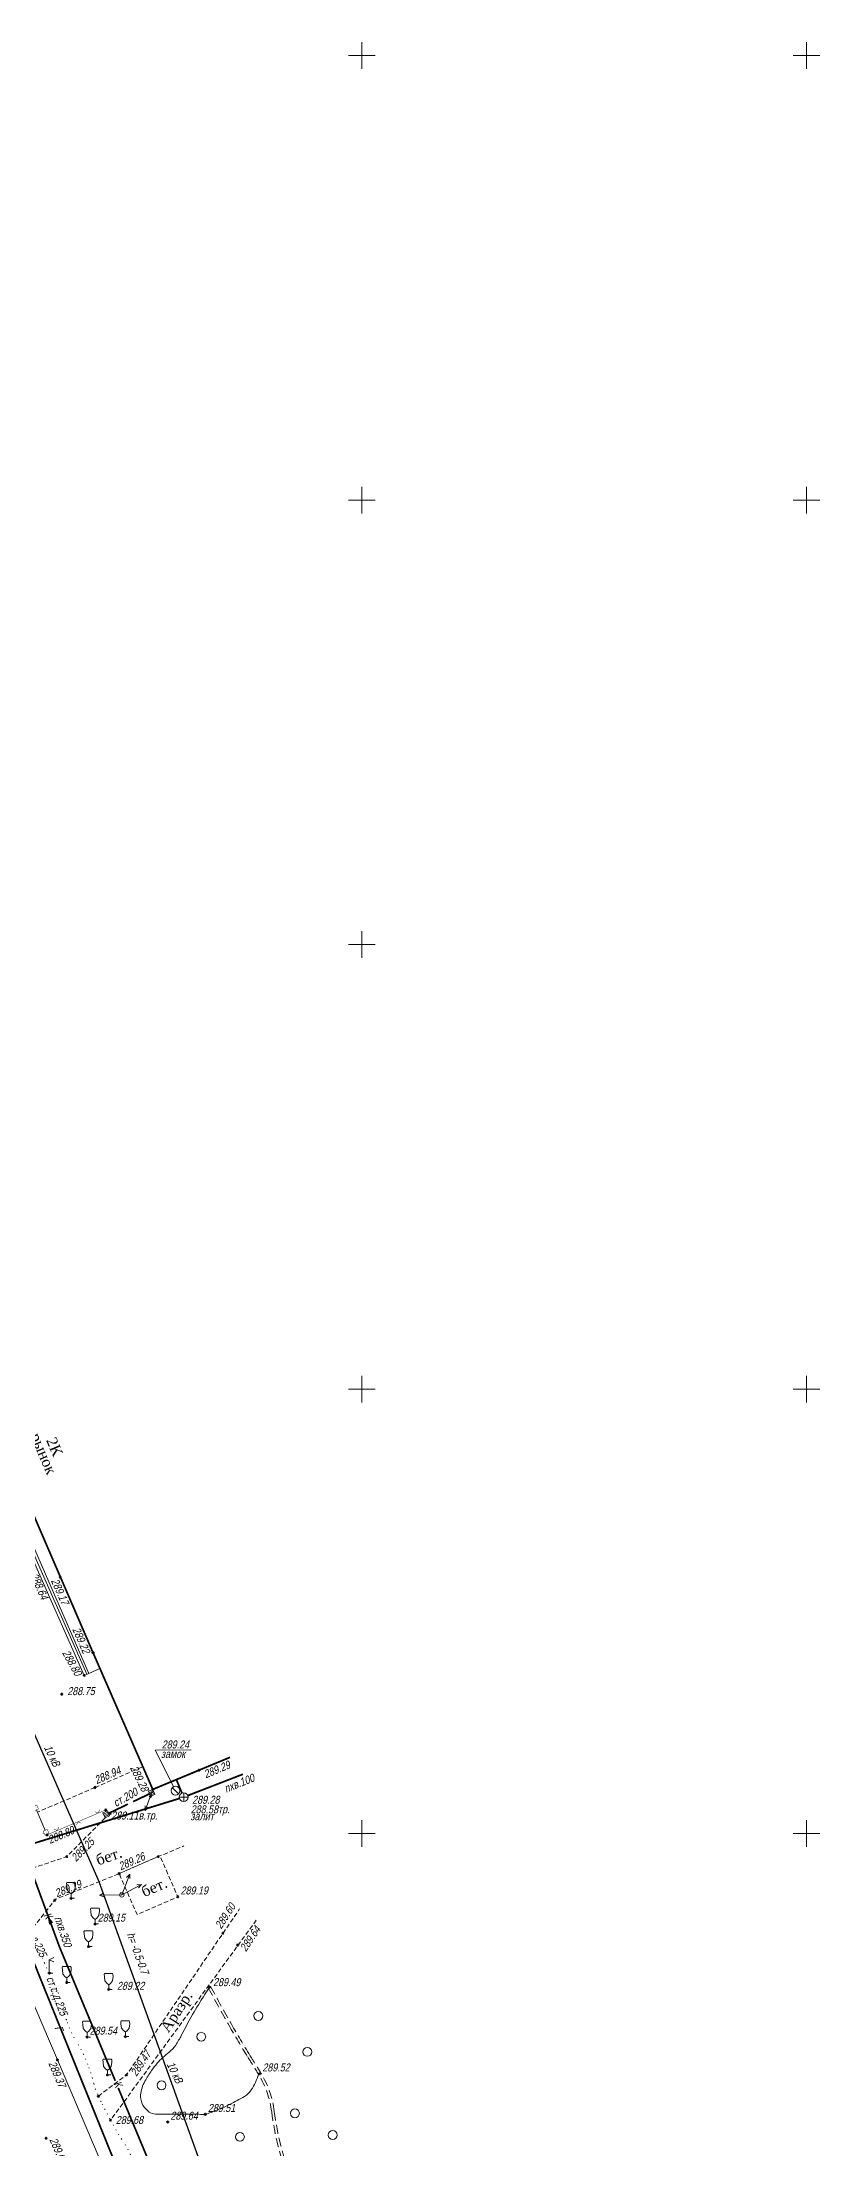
# Model space of a CAD drawing. Header units: metres. Extents: x 5191936 to 10384803, y 4968698 to 9938221.
# Drawn here: x 5192364.1 to 5192451.5, y 4969014.5 to 4969251.5 of the extents above; entities that cross this region are included whole.
import ezdxf

# ---------------------------------------------------------------- set-up
doc = ezdxf.new("R2010")
doc.units = ezdxf.units.M
doc.set_wipeout_variables(frame=1)
for name, pattern in [('71100000a', [1, 0, -1]), ('COMMUN', [6, 5, -1]), ('DASHED', [0.75, 0.5, -0.25]), ('DASHEDX2', [1.5, 1, -0.5])]:
    doc.linetypes.add(name, pattern=pattern)
doc.layers.get('0').update_dxf_attribs({"lineweight": 18})
for name, color, linetype, lineweight in [('31252100', 7, 'Continuous', 18), ('51361800', 7, 'Continuous', 18), ('51361990', 7, 'Continuous', 18), ('51478610', 7, 'Continuous', 18), ('62221000', 7, 'Continuous', 18), ('71100000', 7, 'Continuous', 18), ('71133200', 7, 'Continuous', 18), ('82212100', 7, 'Continuous', 18), ('82323000', 7, 'Continuous', 18), ('Commun', 7, 'Continuous', 18), ('GEO_POINTS', 7, 'Continuous', 18), ('Grid', 7, 'Continuous', 18), ('Otm', 7, 'Continuous', 18), ('R_Поверхность7_CNT-MIN', 7, 'Continuous', 18), ('Sit', 7, 'Continuous', 18), ('Text', 7, 'Continuous', 18), ('Text_com', 7, 'Continuous', 18), ('Us_znak', 7, 'Continuous', 18)]:
    doc.layers.add(name, color=color, linetype=linetype, lineweight=lineweight)
doc.styles.add('eskd', font='ESKD1.shx', dxfattribs={"width": 1.2, "oblique": 15})
doc.styles.get("Standard").update_dxf_attribs({"font": 'arial.ttf', "width": 0.8, "oblique": 13, "height": 0.9})
doc.styles.add('style1', font='times.ttf', dxfattribs={"height": 1})
doc.linetypes.add('KABELww_500', pattern='A,0.0001,-0.4,[131,ltypeshp.shx,S=0.4,R=90,X=0.4,Y=-0.4],0.2,[131,ltypeshp.shx,S=0.2,R=90,X=0.4,Y=-0.2],3.6,[131,ltypeshp.shx,S=0.2,R=-90,X=-0.4,Y=0.2],0.2,[131,ltypeshp.shx,S=0.4,R=-90,X=-0.4,Y=0.4],-0.8,4,-0.4', length=9.6001)

# ---------------------------------------------------------------- blocks, each defined once
blk = doc.blocks.new('71133200')
for p, q in [((-0.924145, 3.560442), (-1.024145, 3.360442)), ((-1.024145, 3.360442), (-0.977382, 2.864397)), ((-0.977382, 2.864397), (-0.861899, 1.88241)), ((-0.024145, 3.560442), (-0.924145, 3.560442)), ((-0.861899, 1.88241), (-0.374616, 1.28565)), ((-0.374616, 1.28565), (0, 1.039723)), ((-0.024145, 3.560442), (0.875855, 3.560442)), ((0, 1.039723), (0.401375, 1.321765)), ((0, 0), (0, 1.039723)), ((0.8, 0), (0, 0)), ((0.401375, 1.321765), (0.861899, 1.88241)), ((0.861899, 1.88241), (0.975974, 2.864397)), ((0.875855, 3.560442), (0.958164, 3.395824)), ((0.975974, 2.864397), (0.958164, 3.395824))]:
    blk.add_line(p, q)
at = {"style": 'eskd', "oblique": 14.99997778}
blk.add_attdef('Z', (1.873004, -0.239356), '', height=2, dxfattribs=at)
blk = doc.blocks.new('51478610')
at = {"color": 7}
blk.add_wipeout([(0.5, 0.05), (0.48, 0.15), (0.44, 0.24), (0.39, 0.32), (0.32, 0.39), (0.24, 0.44), (0.15, 0.48), (0.05, 0.5), (-0.05, 0.5), (-0.15, 0.48), (-0.24, 0.44), (-0.32, 0.39), (-0.39, 0.32), (-0.44, 0.24), (-0.48, 0.15), (-0.5, 0.05), (-0.5, -0.05), (-0.48, -0.15), (-0.44, -0.24), (-0.39, -0.32), (-0.32, -0.39), (-0.24, -0.44), (-0.15, -0.48), (-0.05, -0.5), (0.05, -0.5), (0.15, -0.48), (0.24, -0.44), (0.32, -0.39), (0.39, -0.32), (0.44, -0.24), (0.48, -0.15), (0.5, -0.05)], dxfattribs=at)
at = {"color": 7, "const_width": 0.375}
blk.add_lwpolyline([(0.01, 0.01, 1), (-0.01, -0.01, 1), (0.01, 0.01)], format="xyb", close=True, dxfattribs=at)
blk.add_circle((0, 0), 0.5)
at = {"style": 'eskd', "oblique": 15}
blk.add_attdef('Z', (1.11, -0.78), '', height=2, dxfattribs=at)
blk = doc.blocks.new('NAPR')
at = {"layer": 'Us_znak', "color": 0, "linetype": 'Continuous', "lineweight": -2}
for p in [(-0.19, 2.04), (0.19, 2.04)]:
    blk.add_line(p, (0, 2.5), dxfattribs=at)
blk.add_lwpolyline([(0, 0), (0, 2.5)], dxfattribs=at)
blk = doc.blocks.new('51361990a')
at = {"color": 7}
blk.add_wipeout([(1, 0.1), (0.97, 0.3), (0.89, 0.48), (0.78, 0.64), (0.64, 0.78), (0.48, 0.89), (0.3, 0.97), (0.1, 1.01), (-0.09, 1.01), (-0.29, 0.97), (-0.47, 0.89), (-0.63, 0.78), (-0.77, 0.64), (-0.88, 0.48), (-0.96, 0.3), (-1, 0.1), (-1, -0.09), (-0.96, -0.29), (-0.88, -0.47), (-0.77, -0.63), (-0.63, -0.77), (-0.47, -0.88), (-0.29, -0.96), (-0.09, -0.99), (0.1, -0.99), (0.3, -0.96), (0.48, -0.88), (0.64, -0.77), (0.78, -0.63), (0.89, -0.47), (0.97, -0.29), (1, -0.09)], dxfattribs=at)
blk.add_line((-0.71, 0.7), (0.71, -0.7))
blk.add_circle((0, 0.01), 1)
at = {"color": 7, "style": 'eskd', "oblique": 15}
for tag, p in [('Z', (1.73, 1.41)), ('Z1', (1.73, -0.99)), ('Z2', (1.73, -3.39))]:
    blk.add_attdef(tag, p, '', height=2, dxfattribs=at)
blk = doc.blocks.new('*U48')
at = {"layer": '82323000', "ltscale": 0.5, "flags": 128}
blk.add_lwpolyline([(5192364.63, 4969049.86, 0.05, 0.05, 0), (5192365.78, 4969050.35, 0.05, 0.05, 0), (5192368.08, 4969051.33, 0.05, 0.05, 0), (5192370.38, 4969052.31, 0.05, 0.05, 0), (5192371.23, 4969052.67, 0, 0, 0)], format="xyseb", dxfattribs=at)
at = {"layer": '82323000', "linetype": 'Continuous', "ltscale": 0.5, "const_width": 0.05}
for points in [[(5192370.38, 4969052.31), (5192370.54, 4969052.7)], [(5192365.39, 4969050.51), (5192365.78, 4969050.35)], [(5192365.78, 4969050.35), (5192365.94, 4969050.74)], [(5192368.08, 4969051.33), (5192367.92, 4969050.93)], [(5192368.48, 4969051.17), (5192368.08, 4969051.33)], [(5192369.99, 4969052.46), (5192370.38, 4969052.31)]]:
    blk.add_lwpolyline(points, dxfattribs=at)
blk = doc.blocks.new('*U63')
at = {"layer": '82212100', "linetype": 'Continuous', "ltscale": 0.5}
for points in [[(5192344.22, 4969096.9, 1), (5192344.21, 4969096.95, 1)], [(5192345.4, 4969094.14, 1), (5192345.38, 4969094.19, 1)], [(5192346.57, 4969091.38, 1), (5192346.55, 4969091.43, 1)], [(5192347.75, 4969088.62, 1), (5192347.73, 4969088.67, 1)], [(5192348.92, 4969085.86, 1), (5192348.9, 4969085.91, 1)], [(5192350.16, 4969083.13, 1), (5192350.14, 4969083.17, 1)], [(5192351.41, 4969080.4, 1), (5192351.39, 4969080.45, 1)], [(5192352.67, 4969077.68, 1), (5192352.65, 4969077.72, 1)], [(5192353.89, 4969074.94, 1), (5192353.87, 4969074.98, 1)], [(5192355.07, 4969072.18, 1), (5192355.05, 4969072.22, 1)], [(5192356.25, 4969069.42, 1), (5192356.23, 4969069.47, 1)], [(5192357.43, 4969066.66, 1), (5192357.41, 4969066.71, 1)], [(5192358.61, 4969063.91, 1), (5192358.59, 4969063.95, 1)], [(5192359.79, 4969061.15, 1), (5192359.78, 4969061.19, 1)], [(5192360.98, 4969058.39, 1), (5192360.96, 4969058.44, 1)], [(5192362.16, 4969055.63, 1), (5192362.14, 4969055.68, 1)], [(5192363.34, 4969052.88, 1), (5192363.32, 4969052.92, 1)], [(5192364.52, 4969050.12, 1), (5192364.5, 4969050.16, 1)]]:
    blk.add_hatch(color=256, dxfattribs=at).paths.add_polyline_path(points, flags=0)
at = {"layer": '82212100', "linetype": 'Continuous', "ltscale": 0.5, "flags": 128}
blk.add_lwpolyline([(5192343.63, 4969098.31, 0.1, 0.1, 0), (5192344.12, 4969097.16, 0, 0, 0)], format="xyseb", dxfattribs=at)
at = {"layer": '82212100', "linetype": 'Continuous', "ltscale": 0.5}
for points, const_width in [([(5192343.99, 4969096.83), (5192343.85, 4969096.77)], 0.05), ([(5192343.89, 4969097.06), (5192344.35, 4969097.25)], 0.05), ([(5192344.08, 4969096.6), (5192343.89, 4969097.06)], 0.05), ([(5192344.54, 4969096.79), (5192344.08, 4969096.6)], 0.05), ([(5192344.31, 4969096.69), (5192345.29, 4969094.39)], 0.1), ([(5192344.35, 4969097.25), (5192344.54, 4969096.79)], 0.05), ([(5192345.16, 4969094.07), (5192345.02, 4969094.01)], 0.05), ([(5192345.06, 4969094.3), (5192345.52, 4969094.49)], 0.05), ([(5192345.26, 4969093.84), (5192345.06, 4969094.3)], 0.05), ([(5192345.72, 4969094.03), (5192345.26, 4969093.84)], 0.05), ([(5192345.49, 4969093.93), (5192346.47, 4969091.63)], 0.1), ([(5192345.52, 4969094.49), (5192345.72, 4969094.03)], 0.05), ([(5192346.33, 4969091.31), (5192346.2, 4969091.25)], 0.05), ([(5192346.24, 4969091.54), (5192346.7, 4969091.73)], 0.05), ([(5192346.43, 4969091.08), (5192346.24, 4969091.54)], 0.05), ([(5192346.89, 4969091.27), (5192346.43, 4969091.08)], 0.05), ([(5192346.66, 4969091.17), (5192347.64, 4969088.87)], 0.1), ([(5192346.7, 4969091.73), (5192346.89, 4969091.27)], 0.05), ([(5192347.51, 4969088.55), (5192347.37, 4969088.49)], 0.05), ([(5192347.41, 4969088.78), (5192347.87, 4969088.97)], 0.05), ([(5192347.61, 4969088.32), (5192347.41, 4969088.78)], 0.05), ([(5192348.07, 4969088.51), (5192347.61, 4969088.32)], 0.05), ([(5192347.84, 4969088.41), (5192348.81, 4969086.11)], 0.1), ([(5192347.87, 4969088.97), (5192348.07, 4969088.51)], 0.05), ([(5192348.68, 4969085.78), (5192348.54, 4969085.73)], 0.05), ([(5192348.58, 4969086.01), (5192349.04, 4969086.21)], 0.05), ([(5192348.78, 4969085.55), (5192348.58, 4969086.01)], 0.05), ([(5192349.24, 4969085.75), (5192348.78, 4969085.55)], 0.05), ([(5192349.04, 4969086.21), (5192349.24, 4969085.75)], 0.05), ([(5192349.82, 4969083.27), (5192350.27, 4969083.48)], 0.05), ([(5192350.27, 4969083.48), (5192350.48, 4969083.03)], 0.05), ([(5192349.92, 4969083.04), (5192349.78, 4969082.98)], 0.05), ([(5192350.03, 4969082.82), (5192349.82, 4969083.27)], 0.05), ([(5192350.48, 4969083.03), (5192350.03, 4969082.82)], 0.05), ([(5192350.25, 4969082.92), (5192351.3, 4969080.65)], 0.1), ([(5192351.18, 4969080.32), (5192351.04, 4969080.26)], 0.05), ([(5192351.07, 4969080.55), (5192351.53, 4969080.76)], 0.05), ([(5192351.28, 4969080.09), (5192351.07, 4969080.55)], 0.05), ([(5192351.73, 4969080.3), (5192351.28, 4969080.09)], 0.05), ([(5192351.51, 4969080.2), (5192352.55, 4969077.93)], 0.1), ([(5192351.53, 4969080.76), (5192351.73, 4969080.3)], 0.05), ([(5192352.43, 4969077.59), (5192352.29, 4969077.53)], 0.05), ([(5192352.33, 4969077.82), (5192352.78, 4969078.03)], 0.05), ([(5192352.54, 4969077.37), (5192352.33, 4969077.82)], 0.05), ([(5192352.99, 4969077.58), (5192352.54, 4969077.37)], 0.05), ([(5192352.78, 4969078.03), (5192352.99, 4969077.58)], 0.05), ([(5192353.65, 4969074.86), (5192353.51, 4969074.8)], 0.05), ([(5192353.55, 4969075.09), (5192354.01, 4969075.29)], 0.05), ([(5192353.75, 4969074.63), (5192353.55, 4969075.09)], 0.05), ([(5192354.21, 4969074.83), (5192353.75, 4969074.63)], 0.05), ([(5192353.98, 4969074.73), (5192354.96, 4969072.43)], 0.1), ([(5192354.01, 4969075.29), (5192354.21, 4969074.83)], 0.05), ([(5192354.83, 4969072.1), (5192354.69, 4969072.04)], 0.05), ([(5192354.73, 4969072.33), (5192355.19, 4969072.53)], 0.05), ([(5192354.93, 4969071.87), (5192354.73, 4969072.33)], 0.05), ([(5192355.39, 4969072.07), (5192354.93, 4969071.87)], 0.05), ([(5192355.16, 4969071.97), (5192356.14, 4969069.67)], 0.1), ([(5192355.19, 4969072.53), (5192355.39, 4969072.07)], 0.05), ([(5192356.01, 4969069.34), (5192355.87, 4969069.29)], 0.05), ([(5192355.91, 4969069.57), (5192356.37, 4969069.77)], 0.05), ([(5192356.11, 4969069.12), (5192355.91, 4969069.57)], 0.05), ([(5192356.57, 4969069.31), (5192356.11, 4969069.12)], 0.05), ([(5192356.34, 4969069.21), (5192357.32, 4969066.92)], 0.1), ([(5192356.37, 4969069.77), (5192356.57, 4969069.31)], 0.05), ([(5192357.09, 4969066.82), (5192357.55, 4969067.01)], 0.05), ([(5192357.29, 4969066.36), (5192357.09, 4969066.82)], 0.05), ([(5192357.55, 4969067.01), (5192357.75, 4969066.55)], 0.05), ([(5192357.19, 4969066.59), (5192357.05, 4969066.53)], 0.05), ([(5192357.75, 4969066.55), (5192357.29, 4969066.36)], 0.05), ([(5192357.52, 4969066.46), (5192358.5, 4969064.16)], 0.1), ([(5192358.37, 4969063.83), (5192358.24, 4969063.77)], 0.05), ([(5192358.28, 4969064.06), (5192358.73, 4969064.26)], 0.05), ([(5192358.47, 4969063.6), (5192358.28, 4969064.06)], 0.05), ([(5192358.93, 4969063.8), (5192358.47, 4969063.6)], 0.05), ([(5192358.7, 4969063.7), (5192359.69, 4969061.4)], 0.1), ([(5192358.73, 4969064.26), (5192358.93, 4969063.8)], 0.05), ([(5192359.56, 4969061.07), (5192359.42, 4969061.01)], 0.05), ([(5192359.46, 4969061.3), (5192359.92, 4969061.5)], 0.05), ([(5192359.65, 4969060.84), (5192359.46, 4969061.3)], 0.05), ([(5192360.11, 4969061.04), (5192359.65, 4969060.84)], 0.05), ([(5192359.88, 4969060.94), (5192360.87, 4969058.64)], 0.1), ([(5192359.92, 4969061.5), (5192360.11, 4969061.04)], 0.05), ([(5192360.74, 4969058.31), (5192360.6, 4969058.26)], 0.05), ([(5192360.64, 4969058.54), (5192361.1, 4969058.74)], 0.05), ([(5192360.84, 4969058.09), (5192360.64, 4969058.54)], 0.05), ([(5192361.29, 4969058.28), (5192360.84, 4969058.09)], 0.05), ([(5192361.06, 4969058.18), (5192362.05, 4969055.89)], 0.1), ([(5192361.1, 4969058.74), (5192361.29, 4969058.28)], 0.05), ([(5192361.92, 4969055.56), (5192361.78, 4969055.5)], 0.05), ([(5192361.82, 4969055.79), (5192362.28, 4969055.98)], 0.05), ([(5192362.02, 4969055.33), (5192361.82, 4969055.79)], 0.05), ([(5192362.48, 4969055.52), (5192362.02, 4969055.33)], 0.05), ([(5192362.25, 4969055.43), (5192363.23, 4969053.13)], 0.1), ([(5192362.28, 4969055.98), (5192362.48, 4969055.52)], 0.05), ([(5192363.1, 4969052.8), (5192362.96, 4969052.74)], 0.05), ([(5192363, 4969053.03), (5192363.46, 4969053.23)], 0.05), ([(5192363.2, 4969052.57), (5192363, 4969053.03)], 0.05), ([(5192363.66, 4969052.77), (5192363.2, 4969052.57)], 0.05), ([(5192363.43, 4969052.67), (5192364.41, 4969050.37)], 0.1), ([(5192363.46, 4969053.23), (5192363.66, 4969052.77)], 0.05), ([(5192364.18, 4969050.27), (5192364.64, 4969050.47)], 0.05), ([(5192364.38, 4969049.81), (5192364.18, 4969050.27)], 0.05), ([(5192364.64, 4969050.47), (5192364.84, 4969050.01)], 0.05), ([(5192364.28, 4969050.04), (5192364.14, 4969049.98)], 0.05), ([(5192364.84, 4969050.01), (5192364.38, 4969049.81)], 0.05)]:
    blk.add_lwpolyline(points, dxfattribs=dict(at, const_width=const_width))
for points in [[(5192349.01, 4969085.65, 0.1, 0.1, 0), (5192349.18, 4969085.24, 0.1, 0.1, 0), (5192350.04, 4969083.38, 0, 0, 0)], [(5192352.76, 4969077.47, 0.1, 0.1, 0), (5192353.3, 4969076.31, 0.1, 0.1, 0), (5192353.78, 4969075.19, 0, 0, 0)]]:
    blk.add_lwpolyline(points, format="xyseb", dxfattribs=at)
at = {"layer": '82212100', "ltscale": 0.5}
blk.add_lwpolyline([(5192364.61, 4969049.91, 0.1, 0.1, 0), (5192364.63, 4969049.86, 0.1, 0.1, 0), (5192364.48, 4969049.87, 0, 0, 0)], format="xyseb", dxfattribs=at)
blk = doc.blocks.new('31252100a')
blk.add_circle((0, 0), 1)
blk = doc.blocks.new('62221000')
at = {"linetype": 'Continuous'}
for points in [[(1, 3.5), (0, 3), (1, 2.5)], [(0, 3), (0, 0), (0.8, 0)]]:
    blk.add_lwpolyline(points, dxfattribs=at)
at = {"style": 'eskd', "oblique": 14.99997778}
blk.add_attdef('Z', (1.778249, -0.193057), '', height=2, dxfattribs=at)
blk = doc.blocks.new('A$C52264BE2')
at = {"layer": 'Sit'}
h = blk.add_hatch(color=32, dxfattribs=at)
h.dxf.hatch_style = 1
h.paths.add_polyline_path([(0, 0.37), (0.71, 0.44), (0.15, 0)])
at = {"layer": 'Sit', "color": 32, "elevation": 285.31}
blk.add_lwpolyline([(0, 0.37), (0.71, 0.44), (0.15, 0), (0, 0.37)], dxfattribs=at)
blk = doc.blocks.new('51361800a')
at = {"color": 7}
blk.add_wipeout([(-0.1, 1), (-0.29, 0.96), (-0.47, 0.89), (-0.64, 0.78), (-0.78, 0.64), (-0.89, 0.47), (-0.96, 0.29), (-1, 0.1), (-1, -0.1), (-0.96, -0.29), (-0.89, -0.47), (-0.78, -0.64), (-0.64, -0.78), (-0.47, -0.89), (-0.29, -0.96), (-0.1, -1), (0.1, -1), (0.29, -0.96), (0.47, -0.89), (0.64, -0.78), (0.78, -0.64), (0.89, -0.47), (0.96, -0.29), (1, -0.1), (1, 0.1), (0.96, 0.29), (0.89, 0.47), (0.78, 0.64), (0.64, 0.78), (0.47, 0.89), (0.29, 0.96), (0.1, 1)], dxfattribs=at)
for p, q in [((-1, 0), (1, 0)), ((0, -1), (0, 1))]:
    blk.add_line(p, q)
blk.add_circle((0, 0), 1)
at = {"style": 'eskd', "oblique": 15}
for tag, p in [('Z', (1.72, 1.4)), ('Z1', (1.72, -1)), ('Z2', (1.72, -3.4))]:
    blk.add_attdef(tag, p, '', height=2, dxfattribs=at)
blk = doc.blocks.new('GRID')
at = {"layer": 'Grid', "color": 104}
blk.add_line((-1.5, 0), (1.5, 0), dxfattribs=at)
for points in [[(0, 0), (0, 1.5)], [(0, 0), (0, -1.5)]]:
    blk.add_lwpolyline(points, dxfattribs=at)

msp = doc.modelspace()

# ---------------------------------------------------------------- linework, layer by layer
at = {"layer": '71100000', "linetype": '71100000a', "ltscale": 0.5, "elevation": 288.208, "flags": 128}
msp.add_lwpolyline([(5192364.865, 4969034.323), (5192362.677, 4969038.976)], dxfattribs=at)
at = {"layer": '71100000', "linetype": '71100000a', "ltscale": 0.5}
msp.add_lwpolyline([(5192364.865, 4969034.323, -0.0145531), (5192365.68, 4969032.559, -0.0242719), (5192366.085, 4969031.467, -0.0101888), (5192366.606, 4969029.697, 0.0190928), (5192366.901, 4969028.757, 0.0514673), (5192367.938, 4969026.583, -0.0434955), (5192369.205, 4969024.033, -0.0337971), (5192369.883, 4969021.89, 0.0502411), (5192370.387, 4969020.462, 0.0084474), (5192370.816, 4969019.588, 0.0040086), (5192371.767, 4969017.768, 0.0219301), (5192373.242, 4969015.27, -0.0404461), (5192373.992, 4969013.885, -0.0392512)], format="xyb", dxfattribs=at)
at = {"layer": 'Commun', "color": 1, "linetype": 'KABELww_500', "lineweight": 30, "elevation": 289.986, "flags": 128}
msp.add_lwpolyline([(5192382.466, 4969011.289), (5192370.473, 4969044.589), (5192358.264, 4969072.423), (5192342.751, 4969108.924), (5192335.712, 4969126.684)], dxfattribs=at)
at = {"layer": 'Commun', "color": 4, "linetype": 'COMMUN', "ltscale": 0.7, "const_width": 0.2, "elevation": 287.906, "flags": 128}
msp.add_lwpolyline([(5192341.493, 4969089.082), (5192372.739, 4969011.765)], dxfattribs=at)
at = {"layer": 'Commun', "color": 32, "linetype": 'COMMUN', "ltscale": 0.7, "const_width": 0.2, "elevation": 289.283, "flags": 128}
for points in [[(5192379.98, 4969054.102), (5192379.159, 4969056.077)], [(5192379.98, 4969054.102), (5192386.635, 4969056.68)], [(5192379.98, 4969054.102), (5192362.347, 4969048.663)], [(5192362.036, 4969048.065), (5192366.039, 4969037.206), (5192372.288, 4969022.202)], [(5192372.623, 4969021.398), (5192390.689, 4968978.02)]]:
    msp.add_lwpolyline(points, dxfattribs=at)
at = {"layer": 'GEO_POINTS', "lineweight": 60}
for centre in [(5192366.104, 4969078.835, 289.174), (5192369.79, 4969070.352, 289.222), (5192368.8, 4969067.796, 288.803), (5192366.276, 4969065.686, 288.753), (5192370.011, 4969055.185, 288.941), (5192376.506, 4969054.975, 289.277), (5192381.69, 4969057.129, 289.294), (5192371.229, 4969052.665, 289.29), (5192376.264, 4969054.196, 289.284), (5192379.069, 4969054.823, 289.239), (5192379.989, 4969054.093, 289.283), (5192371.718, 4969052.278, 289.113), (5192364.632, 4969049.858, 288.887), (5192366.849, 4969047.421, 289.249), (5192372.728, 4969045.497, 289.257), (5192377.124, 4969047.418, 288.715), (5192373.025, 4969043.108, 289.185), (5192365.492, 4969042.504, 289.193), (5192367.322, 4969042.725, 289.23), (5192379.332, 4969042.897, 289.187), (5192370.023, 4969039.839, 289.152), (5192384.388, 4969038.793, 289.605), (5192369.284, 4969037.295, 288.105), (5192386.048, 4969037.459, 289.636), (5192364.865, 4969034.323, 288.208), (5192366.834, 4969033.257, 289.446), (5192371.553, 4969032.486, 289.222), (5192382.881, 4969032.739, 289.492), (5192369.119, 4969027.124, 289.544), (5192373.422, 4969027.175, 289.344), (5192365.791, 4969024.548, 289.374), (5192371.408, 4969022.86, 289.418), (5192373.563, 4969022.863, 289.468), (5192388.53, 4969022.994, 289.525), (5192370.387, 4969020.462, 289.602), (5192371.767, 4969017.768, 289.68), (5192378.193, 4969017.562, 289.642), (5192382.399, 4969018.428, 289.507), (5192364.51, 4969015.735, 289.599)]:
    msp.add_circle(centre, 0.06, dxfattribs=at)
at = {"layer": 'R_Поверхность7_CNT-MIN', "color": 32}
msp.add_lwpolyline([(5192388.402, 4969022.917, -0.0638089), (5192387.577, 4969021.165, -0.1199276), (5192386.826, 4969020.445, -0.0147791), (5192385.137, 4969019.53, -0.021627), (5192383.94, 4969018.991, -0.0076015), (5192382.541, 4969018.456, -0.0789087), (5192382.399, 4969018.428, -0.0151638), (5192381.875, 4969018.426, 0.0043176), (5192380.036, 4969018.458, 0.0049643), (5192378.192, 4969018.455, -0.0066246), (5192376.81, 4969018.458, -0.1511098), (5192376.1, 4969018.689, -0.1083009), (5192375.404, 4969019.451, -0.1525795), (5192375.144, 4969020.606, -0.1099138), (5192375.625, 4969022.159, -0.0207992), (5192376.372, 4969023.349, -0.0282235), (5192377.006, 4969024.168, -0.0506627), (5192378.334, 4969025.415, 0.0839062), (5192379.087, 4969026.222, 0.0267711), (5192379.715, 4969027.297, -0.0109394), (5192381.169, 4969029.971, -0.0085798), (5192381.787, 4969031.01, -0.0050714), (5192382.881, 4969032.739)], format="xyb", dxfattribs=at)
at = {"layer": 'Sit', "const_width": 0.2, "elevation": 288.481, "flags": 128}
msp.add_lwpolyline([(5192353.039, 4969109.207), (5192369.79, 4969070.352), (5192376.506, 4969054.975), (5192385.196, 4969058.586)], dxfattribs=at)
at = {"layer": 'Sit', "flags": 128}
for points, elevation in [([(5192368.8, 4969067.796), (5192363.657, 4969079.427), (5192360.366, 4969086.951), (5192357.616, 4969093.314), (5192353.533, 4969102.8)], 288.803), ([(5192369.084, 4969067.921), (5192363.941, 4969079.552), (5192360.651, 4969087.074), (5192357.901, 4969093.437), (5192353.918, 4969102.69)], 288.803), ([(5192354.066, 4969103.077), (5192361.029, 4969087.04), (5192364.446, 4969079.198), (5192369.325, 4969068.025)], 288.481), ([(5192368.8, 4969067.796), (5192369.325, 4969068.025)], 288.803), ([(5192369.325, 4969068.025), (5192370.569, 4969068.569)], 288.481), ([(5192378.835, 4969055.315), (5192376.787, 4969059.398), (5192380.813, 4969059.436)], 289.239), ([(5192376.574, 4969054.818), (5192376.085, 4969054.605)], 288.481), ([(5192376.629, 4969054.692), (5192376.14, 4969054.478)], 288.481), ([(5192376.694, 4969054.543), (5192376.205, 4969054.33)], 288.481), ([(5192371.462, 4969052.41), (5192370.973, 4969052.197)], 289.282), ([(5192371.523, 4969052.271), (5192371.034, 4969052.057)], 289.282), ([(5192371.586, 4969052.125), (5192371.098, 4969051.912)], 289.282), ([(5192357.012, 4969045.085), (5192360.686, 4969036.481), (5192365.791, 4969024.548), (5192376.42, 4968999.523), (5192384.361, 4968980.775), (5192390.592, 4968966.074), (5192395.43, 4968954.653), (5192400.395, 4968943.125), (5192407.902, 4968925.402), (5192412.241, 4968915.107)], 287.59)]:
    msp.add_lwpolyline(points, dxfattribs=dict(at, elevation=elevation))
at = {"layer": 'Sit', "linetype": 'DASHED', "flags": 128}
for points, elevation in [([(5192370.011, 4969055.185), (5192375.388, 4969057.533)], 288.941), ([(5192370.011, 4969055.185), (5192363.538, 4969052.412)], 288.941), ([(5192357.012, 4969045.085), (5192361.214, 4969045.757), (5192362.876, 4969046.076), (5192366.849, 4969047.421), (5192371.158, 4969051.774)], 287.59), ([(5192360.686, 4969036.481), (5192365.585, 4969042.622), (5192372.728, 4969045.497), (5192377.124, 4969047.418), (5192379.999, 4969048.61)], 287.59), ([(5192370.387, 4969020.462), (5192373.563, 4969022.863), (5192386.272, 4969041.544)], 289.602), ([(5192388.144, 4969040.264), (5192371.767, 4969017.768)], 289.636)]:
    msp.add_lwpolyline(points, dxfattribs=dict(at, elevation=elevation))
at = {"layer": 'Sit', "flags": 128}
for points, elevation in [([(5192376.506, 4969054.975), (5192376.017, 4969054.761), (5192376.264, 4969054.196), (5192376.753, 4969054.409)], 288.481), ([(5192371.399, 4969052.554), (5192370.91, 4969052.34), (5192371.158, 4969051.774), (5192371.646, 4969051.988)], 289.282)]:
    msp.add_lwpolyline(points, close=True, dxfattribs=dict(at, elevation=elevation))
at = {"layer": 'Sit', "linetype": 'COMMUN', "ltscale": 0.7, "const_width": 0.2, "elevation": 289.282, "flags": 128}
for points in [[(5192371.523, 4969052.271), (5192373.717, 4969053.32)], [(5192374.306, 4969053.602), (5192376.14, 4969054.478)]]:
    msp.add_lwpolyline(points, dxfattribs=at)
at = {"layer": 'Sit', "linetype": 'DASHED', "elevation": 287.59, "flags": 128}
msp.add_lwpolyline([(5192372.728, 4969045.497), (5192377.32, 4969047.503), (5192379.332, 4969042.897), (5192374.74, 4969040.891)], close=True, dxfattribs=at)
at = {"layer": 'Sit', "linetype": 'DASHEDX2'}
for points in [[(5192382.749, 4969032.669, 0.0074123), (5192385.081, 4969028.429, 0.0087215), (5192387.179, 4969024.89, 0.0019605), (5192388.021, 4969023.536, -0.0042809), (5192388.402, 4969022.917, -0.1042646), (5192389.874, 4969018.693, 0.059888), (5192391.802, 4969011.059, 0.0362234), (5192393.395, 4969007.67, -0.0398586), (5192394.803, 4969004.617, -0.1439812), (5192395.252, 4968997.874, 0.1310185), (5192395.562, 4968990.31, 0.0070176), (5192396.559, 4968987.256, 0.034867), (5192396.819, 4968986.641, 0.0092745), (5192397.633, 4968985.105, -0.0080284), (5192398.573, 4968983.344, -0.0122891), (5192401.567, 4968977.137, 0.0114837), (5192404.767, 4968970.476, 0.0225265), (5192408.457, 4968963.968, -0.0192317), (5192412.816, 4968956.398, -0.0105928), (5192413.257, 4968955.514, -0.001501), (5192416.236, 4968949.164, -0.041545), (5192418.685, 4968942.509, -0.0293459), (5192420.788, 4968932.684, -0.0293459)], [(5192383.014, 4969032.809, 0.0074123), (5192385.341, 4969028.577, 0.0087215), (5192387.434, 4969025.047, 0.0019605), (5192388.275, 4969023.695, -0.0042809), (5192388.659, 4969023.072, -0.1042646), (5192390.172, 4969018.732, 0.059888), (5192392.082, 4969011.167, 0.0362234), (5192393.657, 4969007.817, -0.0398586), (5192395.085, 4969004.721, -0.1439812), (5192395.545, 4968997.809, 0.1310185), (5192395.849, 4968990.399, 0.0070176), (5192396.843, 4968987.353, 0.034867), (5192397.086, 4968986.777, 0.0092745), (5192397.896, 4968985.251, -0.0080284), (5192398.84, 4968983.481, -0.0122891), (5192401.841, 4968977.26, 0.0114837), (5192405.034, 4968970.612, 0.0225265), (5192408.712, 4968964.128, -0.0192317), (5192413.082, 4968956.538, -0.0105928), (5192413.528, 4968955.643, -0.001501), (5192416.508, 4968949.291, -0.041545), (5192418.974, 4968942.589, -0.0293459), (5192421.084, 4968932.729, -0.0293459)]]:
    msp.add_lwpolyline(points, format="xyb", dxfattribs=at)

# ---------------------------------------------------------------- block references
at = {"layer": '31252100', "color": 7, "xscale": 0.5, "yscale": 0.5, "zscale": 0.5}
for p in [(5192388.367, 4969029.497), (5192381.953, 4969027.152), (5192393.877, 4969025.454), (5192377.493, 4969021.691), (5192392.484, 4969018.542), (5192386.301, 4969015.896), (5192396.739, 4969016.103)]:
    msp.add_blockref('31252100a', p, dxfattribs=at)
at = {"layer": '62221000', "color": 7, "xscale": 0.5, "yscale": 0.5, "zscale": 0.5}
msp.add_blockref('62221000', (5192364.865, 4969034.323, 288.208), dxfattribs=at)
at = {"layer": '71133200', "color": 7, "xscale": 0.5, "yscale": 0.5, "zscale": 0.5}
for p in [(5192367.322, 4969042.725, 289.23), (5192370.023, 4969039.839, 289.152), (5192369.284, 4969037.295, 288.105), (5192366.834, 4969033.257, 289.446), (5192371.553, 4969032.486, 289.222), (5192373.422, 4969027.175, 289.344), (5192369.119, 4969027.124, 289.544), (5192371.408, 4969022.86, 289.418)]:
    msp.add_blockref('71133200', p, dxfattribs=at)
at = {"layer": '82212100', "color": 7}
msp.add_blockref('*U63', (0, 0), dxfattribs=at)
at = {"layer": '82323000', "color": 7}
msp.add_blockref('*U48', (0, 0), dxfattribs=at)
at = {"layer": 'Grid', "color": 7, "linetype": 'Continuous'}
for p in [(5192400, 4969250), (5192450, 4969250), (5192400, 4969200), (5192450, 4969200), (5192400, 4969150), (5192400, 4969100), (5192450, 4969100), (5192400, 4969050), (5192450, 4969050)]:
    msp.add_blockref('GRID', p, dxfattribs=at)
at = {"layer": 'Sit', "color": 7, "linetype": 'Continuous', "rotation": 160.4537178631002}
msp.add_blockref('NAPR', (5192376.506, 4969054.975, 288.481), dxfattribs=at)
at = {"layer": 'Sit', "color": 7, "rotation": 92.45529762156063}
msp.add_blockref('A$C52264BE2', (5192365.247, 4969039.843, -285.308), dxfattribs=at)

# ---------------------------------------------------------------- texts
at = {"layer": 'Otm', "oblique": 13, "width": 0.8}
for s, rotation, p in [('288.64', 293.85406, (5192362.719, 4969079.045, 288.64)), ('289.17', 293.82716, (5192365.043, 4969078.45, 289.174)), ('289.22', 293.59105, (5192367.443, 4969072.983, 289.222)), ('288.80', 299.07882, (5192366.292, 4969070.337, 288.803)), ('288.94', 23.59105, (5192370.182, 4969055.544, 288.941)), ('289.28', 296.11671, (5192373.928, 4969057.399, 289.277)), ('289.29', 22.56329, (5192382.466, 4969056.209, 289.294)), ('288.89', 23.05372, (5192364.954, 4969048.839, 288.887)), ('289.25', 45.27048, (5192367.871, 4969046.785, 289.249)), ('289.26', 23.59808, (5192372.898, 4969045.856, 289.257)), ('289.19', 21.93139, (5192365.723, 4969042.831, 289.193)), ('289.60', 57.00147, (5192384.191, 4969039.201, 289.605)), ('289.64', 56.32806, (5192386.976, 4969036.645, 289.636)), ('289.37', 293.01291, (5192364.746, 4969024.175, 289.374)), ('289.47', 56.37432, (5192374.67, 4969022.618, 289.468)), ('289.60', 293.91047, (5192364.869, 4969015.566, 289.599))]:
    msp.add_text(s, height=0.9, rotation=rotation, dxfattribs=at).set_placement(p)
for s, p in [('288.75', (5192366.9, 4969065.579, 288.753)), ('289.24', (5192377.515, 4969059.577, 289.239)), ('289.11в.тр.', (5192371.833, 4969051.589, 289.283)), ('289.19', (5192379.632, 4969043.157, 289.187)), ('289.15', (5192370.323, 4969040.099, 289.152)), ('289.49', (5192383.288, 4969032.844, 289.492)), ('289.22', (5192372.478, 4969032.431, 289.222)), ('289.54', (5192369.419, 4969027.384, 289.544)), ('289.52', (5192388.83, 4969023.254, 289.525)), ('289.51', (5192382.699, 4969018.688, 289.507)), ('289.68', (5192372.346, 4969017.346, 289.68)), ('289.64', (5192378.493, 4969017.822, 289.642))]:
    msp.add_text(s, height=0.9, dxfattribs=at).set_placement(p)
at = {"layer": 'Text', "color": 7, "style": 'style1'}
for s, p in [('рынок', (5192362.712, 4969094.754, -285.654)), ('2К', (5192364.5, 4969094.251, -285.654))]:
    msp.add_text(s, height=1.2, rotation=293.16799, dxfattribs=at).set_placement(p)
at = {"layer": 'Text', "style": 'style1'}
for s, rotation, p in [('бет.', 19.00639, (5192370.365, 4969046.407)), ('бет.', 23.36892, (5192375.545, 4969042.835)), ('Аразр.', 56.88494, (5192378.273, 4969027.528, -579.585))]:
    msp.add_text(s, height=1.2, rotation=rotation, dxfattribs=at).set_placement(p)
at = {"layer": 'Text_com', "color": 1, "oblique": 13, "width": 0.8}
for s, rotation, p in [('10 кВ ', 295.65484, (5192364.248, 4969059.693, 568.007)), ('h= -0.5-0.7', 290.28535, (5192373.552, 4969038.69, 568.007)), ('10 кВ ', 295.65484, (5192378.048, 4969024.073, 568.007))]:
    msp.add_text(s, height=0.9, rotation=rotation, dxfattribs=at).set_placement(p)
at = {"layer": 'Text_com', "oblique": 13, "width": 0.8}
for s, p in [('замок', (5192377.426, 4969058.517, 289.283)), ('288.58тр.', (5192380.768, 4969052.28, 289.283)), ('289.28', (5192380.937, 4969053.356, 289.283)), ('залит', (5192380.738, 4969051.509, 289.283))]:
    msp.add_text(s, height=0.9, dxfattribs=at).set_placement(p)
for s, rotation, p in [('ст.200', 29.46947, (5192372.368, 4969052.967, 858.542)), ('пхв.100', 22.31336, (5192384.755, 4969054.583, 858.542)), ('ПХВ.с.д.225', 296.16278, (5192361.333, 4969041.11, 856.215)), ('К', 300.35856, (5192364.189, 4969040.819, 286.771)), ('пхв.350', 288.6048, (5192365.438, 4969040.519, 569.543)), ('ст.с.д.225', 290.42075, (5192364.522, 4969033.733, 856.215)), ('Г', 290.43818, (5192365.44, 4969028.199, 282.899)), ('К', 300.35856, (5192372.042, 4969021.863, 286.771))]:
    msp.add_text(s, height=0.9, rotation=rotation, dxfattribs=at).set_placement(p)

# ---------------------------------------------------------------- next in the draw order: block references
at = {"layer": '51361990', "color": 7, "xscale": 0.5, "yscale": 0.5, "zscale": 0.5}
msp.add_blockref('51361990a', (5192379.059, 4969054.832, 289.239), dxfattribs=at)
at = {"layer": '51478610', "color": 7, "xscale": 0.5, "yscale": 0.5, "zscale": 0.5}
msp.add_blockref('51478610', (5192373.025, 4969043.108, 289.185), dxfattribs=at)

# ---------------------------------------------------------------- next in the draw order: block references
at = {"layer": '51361800', "color": 7, "xscale": 0.5, "yscale": 0.5, "zscale": 0.5}
msp.add_blockref('51361800a', (5192379.98, 4969054.102, 289.283), dxfattribs=at)
at = {"layer": 'Sit', "color": 7, "linetype": 'Continuous'}
for rotation in [339.2990695066633, 90.28804127817497]:
    msp.add_blockref('NAPR', (5192373.025, 4969043.108, 289.185), dxfattribs=dict(at, rotation=rotation))
at = {"layer": 'Sit', "color": 7, "linetype": 'Continuous', "xscale": -1, "rotation": 298.4004378893628}
msp.add_blockref('NAPR', (5192373.025, 4969043.108, 289.185), dxfattribs=at)

doc.saveas('drawing.dxf')
